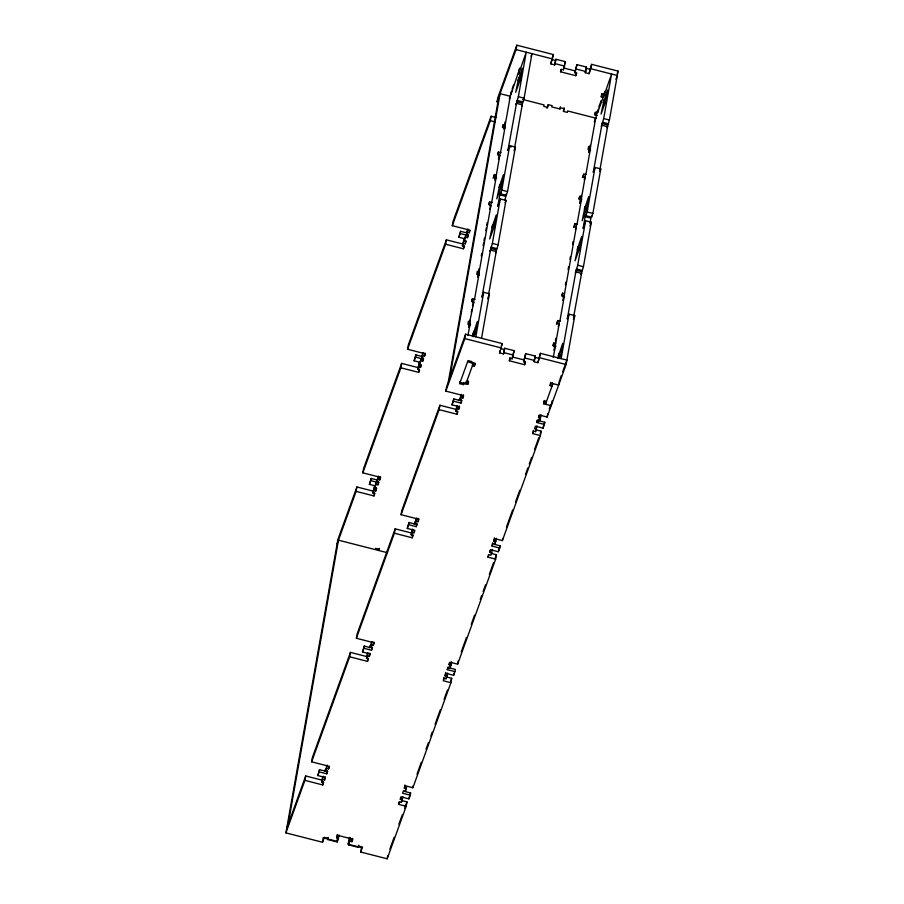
<?xml version="1.0" encoding="UTF-8"?>
<svg xmlns="http://www.w3.org/2000/svg" width="904" height="904" viewBox="0 0 904 904"><rect width="100%" height="100%" fill="white"/><g stroke="black" fill="none" stroke-linecap="round" stroke-linejoin="round"><path stroke-width="1.36" d="M339.181 834.968L337.248 841.974L327.7 839.534L328.141 838.29L324.321 837.319L322.536 842.257L285.913 832.889L337.893 539.485L356.911 486.973L373.465 491.211M288.037 824.776L338.458 540.185L387.104 552.626M285.913 832.889L304.919 780.367L305.699 775.971L322.265 780.208M337.113 543.892L356.131 491.369L356.911 486.973M304.919 780.367L322.751 784.932L323.655 782.457L321.745 781.971L322.638 779.508L324.547 779.994L325.44 777.519L317.801 775.564L319.135 771.858L326.785 773.813L327.677 771.338L325.768 770.852L326.66 768.377L328.57 768.875L329.463 766.4L311.631 761.835L312.411 757.439L350.436 652.394L366.99 656.632M356.131 491.369L373.962 495.934L374.855 493.46L372.945 492.974L373.838 490.499L375.748 490.985L376.64 488.522L374.731 488.036L376.075 484.318L377.985 484.815L378.878 482.34L376.968 481.855L377.861 479.38L379.77 479.866L380.674 477.402L362.832 472.837L363.611 468.43L401.636 363.397L418.202 367.634M317.801 775.564L319.53 769.654L325.259 771.123L325.655 768.92L324.751 771.394M369.386 484.363L370.73 480.657L376.459 482.126L375.126 485.832L369.386 484.363L371.126 478.453L377.488 480.08M319.135 771.858L319.53 769.654M370.73 480.657L371.126 478.453M321.745 781.971L322.525 777.576M372.945 492.974L374.618 486.103L373.838 490.499M322.638 779.508L323.214 776.197M374.731 488.036L375.126 485.832M322.751 784.932L323.338 781.632M373.962 495.934L374.55 492.635M376.075 484.318L376.459 482.126M325.768 770.852L326.547 766.456M376.968 481.855L377.748 477.448M324.547 779.994L325.135 776.694M326.66 768.377L327.248 765.078M375.748 490.985L376.335 487.685M377.861 479.38L378.448 476.08M326.785 773.813L327.361 770.513M377.985 484.815L378.573 481.516M328.57 768.875L328.966 766.671M379.77 479.866L380.358 476.566M311.631 761.835L349.656 656.801L350.436 652.394M362.832 472.837L400.856 367.804L401.636 363.397M349.656 656.801L367.487 661.366L368.38 658.892L366.47 658.406L367.363 655.931L369.273 656.417L370.177 653.942L362.527 651.987L363.871 648.281L371.51 650.236L372.414 647.772L370.493 647.275L371.397 644.812L373.307 645.298L374.199 642.823L356.368 638.258L357.148 633.862L395.172 528.829L411.727 533.066M400.856 367.804L418.688 372.358L419.592 369.894L417.671 369.397L418.575 366.934L420.484 367.419L421.377 364.945L419.467 364.459L420.812 360.752L422.722 361.238L423.614 358.764L421.705 358.278L422.597 355.803L424.507 356.3L425.4 353.826L407.568 349.26L408.348 344.865L446.373 239.831L462.927 244.057M322.536 842.257L323.316 837.861M327.7 839.534L328.084 837.33M379.284 548.332L378.9 550.525L379.341 549.293L375.522 548.321M362.527 651.987L364.267 646.089L369.996 647.546L370.38 645.354L369.487 647.818M414.122 360.786L415.467 357.08L421.196 358.549L419.851 362.255L414.122 360.786L415.851 354.888L422.224 356.515M363.871 648.281L364.267 646.089M415.467 357.08L415.851 354.888M366.47 658.406L367.25 653.999M417.671 369.397L419.354 362.527L418.575 366.934M367.363 655.931L367.951 652.631M419.467 364.459L419.851 362.255M367.487 661.366L368.075 658.067M418.688 372.358L419.275 369.058M420.812 360.752L421.196 358.549M338.593 838.268L336.683 837.782L337.26 834.482M370.493 647.275L371.273 642.88M421.705 358.278L422.484 353.882M369.273 656.417L369.86 653.117M371.397 644.812L371.973 641.512M420.484 367.419L420.868 365.216M422.597 355.803L423.185 352.503M337.248 841.974L338.028 837.579L336.683 841.285M371.51 650.236L372.098 646.936M422.722 361.238L423.298 357.939M373.307 645.298L373.883 641.998M424.507 356.3L425.095 353.001M356.368 638.258L394.393 533.224L395.172 528.829M407.568 349.26L445.593 244.227L446.373 239.831M394.393 533.224L412.224 537.79L413.117 535.315L411.207 534.829L412.1 532.354L414.009 532.851L414.902 530.377L407.263 528.422L408.608 524.716L416.247 526.67L417.139 524.196L415.23 523.71L416.122 521.235L418.032 521.721L418.925 519.258L401.093 514.692L401.873 510.285L439.898 405.252L456.463 409.489M445.593 244.227L463.424 248.792L464.317 246.317L462.407 245.831L463.3 243.357L465.21 243.843L466.114 241.379L464.193 240.882L465.537 237.176L467.447 237.673L468.34 235.198L466.43 234.712L467.334 232.238L469.244 232.723L470.136 230.249L452.305 225.695L453.085 221.288L491.109 116.254L496.194 117.554M401.873 800.582L406.969 801.882L406.19 806.278L387.172 858.8L360.741 852.043L361.521 847.636L348.153 844.212L349.351 837.466M360.741 852.043L362.538 847.093L358.707 846.121L358.266 847.353L348.707 844.912L349.972 837.805M348.707 844.912L350.447 839.002M407.263 528.422L408.992 522.512L414.721 523.981L415.117 521.777L414.224 524.252M458.859 237.221L460.192 233.514L465.933 234.983L464.588 238.69L458.859 237.221L460.588 231.311L466.961 232.938M350.051 841.206L351.961 841.692L352.549 838.392M408.608 524.716L408.992 522.512M460.192 233.514L460.588 231.311M411.207 534.829L411.987 530.433M462.407 245.831L464.08 238.961L463.3 243.357M412.1 532.354L412.687 529.055M464.193 240.882L464.588 238.69M412.224 537.79L412.8 534.49M463.424 248.792L464.012 245.492M465.537 237.176L465.933 234.983M415.23 523.71L416.009 519.303M466.43 234.712L467.21 230.305M358.266 847.353L358.651 845.15M414.009 532.851L414.405 530.648M465.21 243.843L465.797 240.543M416.122 521.235L416.71 517.935M467.334 232.238L467.91 228.938M416.247 526.67L416.834 523.371M467.447 237.673L468.035 234.362M418.032 521.721L418.62 518.421M469.244 232.723L469.628 230.52M401.093 514.692L439.118 409.659L439.898 405.252M452.305 225.695L490.33 120.65L491.109 116.254M439.118 409.659L456.949 414.213L457.842 411.749L455.932 411.263L456.836 408.789L458.746 409.275L459.639 406.8L451.989 404.845L453.333 401.139L460.983 403.094L461.876 400.63L459.966 400.133L460.859 397.67L462.769 398.155L463.662 395.681L445.83 391.116L446.61 386.72L465.616 334.197L502.24 343.576L499.675 352.91L503.494 353.893L504.726 348.255L514.274 350.695L512.15 358.809L510.24 358.323L509.347 360.786L524.636 364.707L525.529 362.233L523.619 361.747L525.732 353.633L535.292 356.074L534.061 361.713L537.88 362.696L540.456 353.351L566.887 360.108L562.661 371.759M448.327 381.985L498.748 97.383M449.672 378.279L500.093 93.677L510.285 96.287L505.166 125.136L503.822 128.843M451.989 404.845L453.729 398.946L459.458 400.404L459.853 398.212L458.949 400.675M453.333 401.139L453.729 398.946M445.83 391.116L464.837 338.604L465.616 334.197M516.828 45.2L497.81 97.722L497.03 102.118L516.048 49.596L516.828 45.2L553.44 54.568L550.875 63.913L554.694 64.896L555.926 59.257L565.475 61.698L563.361 69.811L561.44 69.314L560.548 71.789L575.837 75.699L576.729 73.235L574.82 72.738L576.944 64.636L586.493 67.077L585.272 72.715L589.092 73.687L591.657 64.353L618.087 71.111L609.42 120.006L607.115 127.893L607.567 126.65L601.827 125.181L601.386 126.424L603.691 118.548L611.579 74.049L603.861 96.106L604.697 91.417M475.142 299.427L472.419 298.727L471.899 301.665L473.809 302.151L468.995 325.417M492.296 202.609L489.572 201.908L489.053 204.846L490.962 205.332L479.176 271.833L477.832 275.539M501.132 152.731L498.409 152.03L497.889 154.968L499.799 155.454L496.33 175.014L494.42 174.517L493.9 177.455L496.635 178.156M505.166 125.136L503.257 124.639L502.737 127.577L504.647 128.063M468.713 327.011L469.922 320.208M471.323 312.298L471.798 309.62M477.798 275.743L479.063 268.612M481.267 256.148L481.764 253.369M483.12 245.707L483.606 242.973M483.968 240.905L484.465 238.136M485.787 230.678L486.262 227.955M486.747 225.22L487.233 222.486M494.94 178.981L495.448 176.11M498.499 158.901L500.759 151.284L505.099 126.831L504.206 129.306M504.036 127.633L505.042 121.972M467.888 335.542L470.272 323.406L468.927 327.112M463.944 383.375L463.492 384.618L459.673 383.635L460.068 381.431M511.461 91.338L510.873 94.637L519.811 68.263M511.687 91.349L509.314 98.954M455.932 411.263L456.712 406.856M456.836 408.789L457.413 405.489M456.949 414.213L457.537 410.913M459.966 400.133L460.746 395.737M458.746 409.275L459.322 405.975M460.859 397.67L461.447 394.37M463.492 384.618L463.888 382.415M519.563 68.399L518.523 74.275L526.241 52.206L518.354 96.705L516.037 104.581L516.489 103.35L522.218 104.819L514.602 147.849M472.453 336.435L473.809 331.361L473.549 332.819L475.843 333.406M492.431 226.226L492.691 224.757L489.719 238.961L494.194 226.599L496.273 214.869L492.431 226.226L494.725 226.802M499.539 186.122L499.799 184.653L496.827 198.857L501.302 186.506L503.381 174.766L499.539 186.122L501.833 186.71M518.433 79.518L518.693 78.049L515.709 92.264L520.184 79.902L522.263 68.162L518.433 79.518L520.715 80.106M460.983 403.094L461.56 399.794M462.769 398.155L463.356 394.856M466.272 381.522L465.854 383.861L473.312 363.272M516.489 103.35L507.901 150.55L509.686 145.612L515.416 147.07L507.539 191.569L506.195 195.275L500.466 193.818L500.726 192.349L499.822 194.823L497.742 206.553L500.24 198.914L505.98 200.372L498.093 244.871L495.787 252.747L496.228 251.515L490.499 250.046L490.047 251.289L492.364 243.413L500.24 198.914M490.499 250.046L481.911 297.246L483.696 292.308L489.426 293.777L481.538 338.277M475.809 336.808L483.696 292.308M500.466 193.818L501.799 190.111L509.686 145.612M460.125 382.403L467.763 384.358L468.351 381.059M472.995 362.436L472.408 365.747L474.329 366.233L475.221 363.758L467.571 361.803M474.329 366.233L474.905 362.933M387.172 858.8L387.759 855.5M504.861 200.202L506.455 193.818L506.195 195.275M531.032 56.263L531.97 53.675L524.083 98.174L521.777 106.05L522.218 104.819M488.601 294.546L496.228 251.515M406.19 806.278L398.54 804.323L398.935 802.13M402.834 796.571L402.246 799.87L400.336 799.385L400.721 797.181M398.54 804.323L399.444 801.859L401.353 802.345L402.133 797.938M406.664 786.548L406.269 788.751L404.359 788.265L404.947 784.966M404.868 791.497L410.597 792.955L410.213 795.158L402.574 793.203L403.466 790.729L405.376 791.226L405.964 787.926M400.336 799.385L401.229 796.91L408.868 798.865L410.597 792.955M404.359 788.265L405.252 785.791L412.891 787.746L413.286 785.542M499.675 352.91L500.059 350.718M550.875 63.913L551.463 60.613M443.468 679.65L443.864 677.458M447.559 673.005L446.971 676.305L445.062 675.808L445.649 672.508M449.096 668.192L449.989 665.717L449.604 667.92L455.333 669.389L454.949 671.593L447.299 669.638L447.695 667.434M503.494 353.893L504.726 348.255M554.694 64.896L555.926 59.257M446.599 677.006L451.695 678.305L450.915 682.712L443.276 680.757L444.169 678.282L446.079 678.768L446.666 675.469M548.027 104.92L547.598 107.361L543.779 106.389L544.038 104.92L522.681 99.451M451.582 661.875L451.006 665.174L449.096 664.689L449.48 662.485M447.299 669.638L448.192 667.163L450.102 667.649L450.881 663.254M445.062 675.808L445.954 673.344L453.605 675.299L453.989 673.096M509.347 360.786L509.935 357.487M560.548 71.789L560.943 69.585M449.096 664.689L449.989 662.214L457.627 664.169L458.215 660.869M512.15 358.809L512.737 355.509M563.361 69.811L563.938 66.512M546.965 108.367L548.299 104.661L552.129 105.644L551.677 106.875L559.96 108.988L560.344 106.796M564.164 107.768L563.52 111.441L567.339 112.412L567.599 110.943L595.623 118.119M491.335 553.429L496.432 554.74L495.652 559.135L488.013 557.18L488.397 554.977M492.296 549.429L491.708 552.728L489.798 552.242L490.183 550.039M523.619 361.747L525.732 353.633M574.82 72.738L576.944 64.636M494.33 544.355L500.07 545.813L499.675 548.016L492.036 546.061L492.623 542.762M524.636 364.707L525.213 361.397M575.837 75.699L576.424 72.399M496.319 538.309L495.731 541.609L493.821 541.123L494.409 537.812M495.03 542.976L495.618 539.677M489.798 552.242L490.691 549.768L498.33 551.722L500.07 545.813M493.821 541.123L494.714 538.648L502.364 540.603L502.748 538.4M534.061 361.713L535.292 356.074M585.272 72.715L586.493 67.077M537.88 362.696L540.456 353.351M589.092 73.687L591.657 64.353M536.072 429.863L541.168 431.163L540.389 435.57L532.738 433.615L533.326 430.315M539.462 418.575L539.066 420.778L544.796 422.247L544.411 424.439L536.761 422.484L537.157 420.292M532.738 433.615L533.631 431.14L535.541 431.626L536.128 428.326M535.541 431.626L537.021 425.852M541.055 414.733L540.468 418.032L538.558 417.546L538.942 415.343M536.761 422.484L537.665 420.021L539.575 420.507L540.355 416.111M560.299 321.214L557.757 320.57L557.237 323.496L559.147 323.994L555.677 343.554L553.768 343.057L553.248 345.995L555.802 346.65M577.453 224.395L574.91 223.74L574.39 226.678L576.3 227.164L564.514 293.676L562.604 293.178L562.085 296.116L564.638 296.772M586.3 174.517L583.747 173.862L583.227 176.8L585.137 177.286L581.667 196.846L579.758 196.36L579.238 199.298L581.792 199.942M552.028 401.003L551.191 405.704L543.553 403.749L544.14 400.449M597.307 115.396L594.753 114.751L595.148 112.548M554.536 346.175L555.033 343.339M555.474 340.819L555.96 338.13M565.384 284.907L565.881 282.138M568.085 269.663L568.582 266.895M569.915 259.346L570.401 256.612M572.571 244.329L573.057 241.594M581.261 195.343L579.814 203.49L581.6 198.552L577.272 222.994L575.475 227.944M588.888 152.234L590.12 145.318M553.225 357.385L555.61 345.249L553.824 350.187M589.171 150.674L590.515 146.968L595.77 117.712L594.278 121.825M546.084 400.721L545.462 404.235L552.92 383.646M597.442 110.83L595.51 119.17M594.753 114.751L595.725 112.073L597.634 112.559L598.222 109.26M603.736 94.016L603.149 97.316L601.239 96.83L601.827 93.53M552.604 382.81L552.028 386.11L550.107 385.624L550.694 382.324M536.445 429.151L534.535 428.666L535.428 426.191L543.067 428.157L543.462 425.953M538.558 417.546L539.451 415.072L547.089 417.026L547.677 413.727M557.791 358.278L559.147 353.193L558.887 354.662L561.181 355.249M577.78 248.058L578.04 246.589L575.057 260.793L579.532 248.442L581.611 236.701L577.78 248.058L580.074 248.645M584.877 207.954L585.137 206.496L582.165 220.7L586.639 208.338L588.719 196.609L584.877 207.954L587.171 208.541M603.77 101.361L604.03 99.892L601.058 114.096L605.533 101.745L607.612 90.004L603.77 101.361L606.064 101.949M601.827 125.181L593.239 172.393L595.024 167.443L600.764 168.912L592.877 213.412L591.532 217.118L585.803 215.649L586.063 214.18L585.17 216.655L583.091 228.396L585.589 220.745L591.318 222.214L583.43 266.714L581.125 274.59L581.566 273.358L575.837 271.889L575.396 273.121L577.701 265.245L585.589 220.745M575.837 271.889L567.249 319.089L569.034 314.14L574.763 315.609L566.107 364.515L547.089 417.026M561.147 358.639L569.034 314.14M585.803 215.649L587.148 211.943L595.024 167.443M559.429 380.708L558.649 385.104L551.011 383.149L550.107 385.624M589.973 223.333L590.9 218.124L585.17 216.655M581.566 273.358L573.498 317.62M591.532 217.118L591.792 215.649M599.94 169.681L607.567 126.65M512.105 88.999L513.517 85.112M502.364 127.114L503.257 124.639M497.516 154.505L498.409 152.03M498.454 159.16L499.799 155.454M493.075 178.235L494.42 174.517M494.985 178.721L496.33 175.014M494.917 180.416L496.262 176.709L491.923 201.163L490.137 206.101M488.68 204.383L489.572 201.908M489.618 209.039L490.962 205.332M514.082 150.776L515.416 147.07M552.107 58.274L553.44 54.568M477.764 277.234L479.109 273.528L474.769 297.981L472.984 302.93M505.076 202.846L505.98 200.372M471.515 301.202L472.419 298.727M472.464 305.857L473.809 302.151M286.692 828.493L305.699 775.971M564.582 64.173L565.475 61.698M473.549 332.819L477.391 321.474L475.312 333.203L473.775 336.683M487.64 298.716L489.426 293.777M459.673 383.635L468.023 360.572L471.843 361.543L471.402 362.786M559.96 108.988L560.401 107.757L564.22 108.74L563.328 111.203M467.763 384.358L468.656 381.883L466.746 381.398M501.347 346.04L502.24 343.576M601.239 96.83L602.211 94.152L604.753 94.807M598.843 106.977L601.171 100.536M597.634 112.559L603.149 97.316M336.683 837.782L337.576 835.307L352.854 839.217L351.961 841.692M512.93 354.402L514.274 350.695M617.161 73.687L618.087 71.111M589.092 152.38L590.436 148.663L586.108 173.116L584.312 178.065M615.906 79.394L617.308 75.507L590.877 68.749M582.402 177.568L583.306 175.105M584.244 179.76L585.137 177.286M578.865 198.835L579.758 196.36M580.334 200.552L581.667 196.846M348.153 844.212L350.39 838.031M573.565 227.446L574.91 223.74M575.407 229.639L576.3 227.164M599.861 171.387L600.764 168.912M561.712 295.653L562.604 293.178M563.181 297.382L564.514 293.676M562.661 300.309L564.446 295.371L560.118 319.824L558.322 324.762M589.973 225.921L591.318 222.214M556.412 324.276L557.757 320.57M558.254 326.457L559.147 323.994M552.875 345.531L553.768 343.057M554.344 347.26L555.677 343.554M558.887 354.662L562.729 343.305L560.649 355.046L559.124 358.515M573.43 319.315L574.763 315.609M488.013 557.18L488.906 554.706L490.815 555.203L491.708 552.728M492.036 546.061L492.929 543.587L494.838 544.084L495.731 541.609M543.553 403.749L544.445 401.274L546.355 401.76M538.117 422.281L539.01 419.818M401.353 802.345L402.246 799.87M405.376 791.226L406.269 788.751M446.079 678.768L446.971 676.305M450.102 667.649L451.006 665.174M539.575 420.507L540.468 418.032M389.85 849.15L394.133 837.33M398.89 824.199L402.212 815.012M404.585 808.447L406.969 801.882M417.004 774.152L421.275 762.343M426.033 749.213L428.406 742.647M430.79 736.082L432.214 732.138M435.061 724.262L440.293 709.821M444.09 699.312L447.423 690.125M450.746 680.938L451.695 678.305M461.255 651.897L466.487 637.456M471.244 624.325L474.566 615.138M480.273 599.375L481.696 595.442M483.12 591.499L485.504 584.933M489.301 574.435L493.584 562.616M495.008 558.672L496.432 554.74M506.466 527.009L512.647 509.946M515.495 502.059L519.777 490.25M525.484 474.487L527.857 467.933M529.281 463.989L531.654 457.424M534.513 449.548L538.784 437.728M540.208 433.796L541.168 431.163M549.236 408.857L550.604 405.082M559.892 379.42L561.294 375.555M543.903 424.71L544.796 422.247M408.868 798.865L410.213 795.158M412.891 787.746L450.915 682.712M453.605 675.299L454.949 671.593M457.627 664.169L495.652 559.135M498.33 551.722L499.675 548.016M502.364 540.603L540.389 435.57M543.067 428.157L544.411 424.439M516.048 49.596L552.66 58.975M551.655 59.517L555.474 60.489M586.052 68.308L589.871 69.292M555.146 63.653L564.695 66.105M576.164 69.032L585.713 71.484M563.881 68.037L575.339 70.975M517.789 80.524L520.082 81.111M603.137 102.355L605.431 102.943M518.354 96.705L524.083 98.174M603.691 118.548L609.42 120.006M517.009 100.412L522.738 101.881M602.346 122.255L608.087 123.724M516.557 101.655L522.297 103.112M601.906 123.486L607.635 124.955M490.33 120.65L495.415 121.961M590.515 146.968L588.594 146.482L588.075 149.42L590.628 150.064M508.862 146.38L511.155 146.968M498.906 187.128L501.2 187.716M584.244 208.96L587.69 209.841M501.799 190.111L507.539 191.569M587.148 211.943L592.877 213.412M499.822 194.823L505.562 196.281M491.799 227.22L494.092 227.808M577.147 249.063L579.43 249.651M492.364 243.413L498.093 244.871M577.701 265.245L583.43 266.714M491.019 247.12L496.748 248.577M576.356 268.951L582.086 270.42M490.567 248.351L496.307 249.82M575.916 270.183L581.645 271.652M479.176 271.833L477.267 271.347L476.747 274.285L479.482 274.974M470.34 321.711L468.43 321.225L467.91 324.163L470.634 324.852M472.916 333.825L475.21 334.412M558.254 355.667L560.548 356.255M464.837 338.604L501.46 347.972M539.677 357.747L566.107 364.515M500.454 348.515L504.274 349.486M534.84 357.317L538.66 358.289M503.946 352.662L513.495 355.102M524.953 358.029L534.513 360.481M512.67 357.046L524.139 359.973M323.169 837.827L335.339 840.935"/></g></svg>
